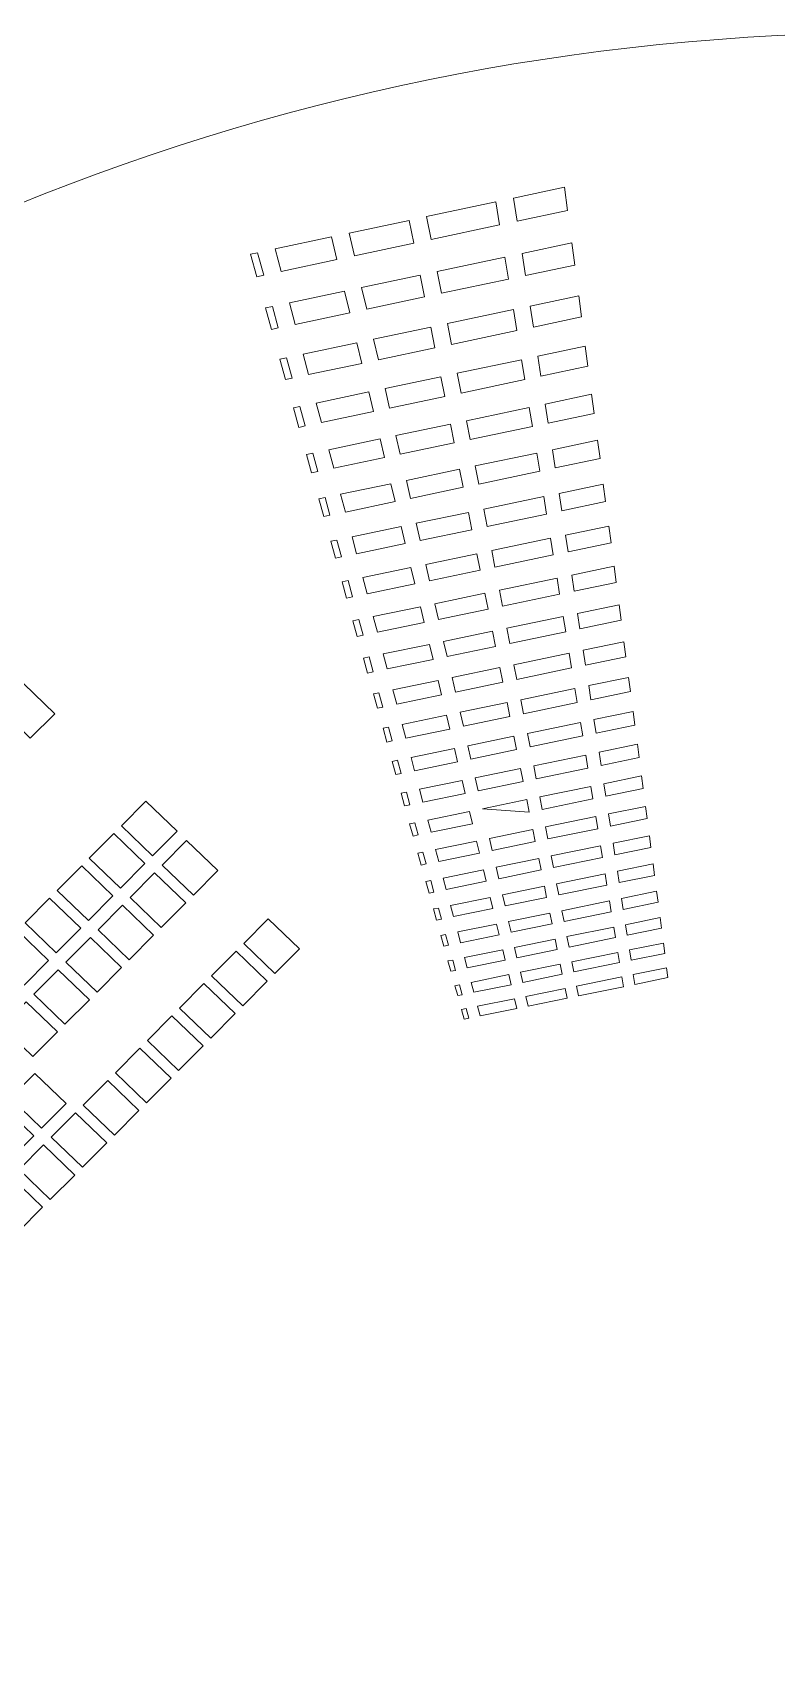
# Model space of a CAD drawing. Header units: millimetres. Extents: x -751 to 1411, y -446 to 1681.
# Drawn here: x 643.7 to 803.6, y 1330.7 to 1680.7 of the extents above; entities that cross this region are included whole.
import ezdxf

# ---------------------------------------------------------------- set-up
doc = ezdxf.new("R2010")
doc.units = ezdxf.units.MM
doc.header["$MEASUREMENT"] = 0
doc.layers.add('Layer 3', color=7, linetype='Continuous')

msp = doc.modelspace()

# ---------------------------------------------------------------- linework, layer by layer
at = {"layer": 'Layer 3', "lineweight": 0}
for points in [[(758.05, 1647.46), (758.71, 1642.46), (747.85, 1640.15), (747.09, 1645.12), (758.05, 1647.46)], [(744.11, 1639.35), (729.38, 1636.21), (728.41, 1641.15), (743.3, 1644.32), (744.11, 1639.35)], [(725.64, 1635.42), (712.88, 1632.7), (711.75, 1637.59), (724.64, 1640.34), (725.64, 1635.42)], [(707.98, 1636.79), (709.15, 1631.91), (697.13, 1629.35), (695.83, 1634.2), (707.98, 1636.79)], [(760.24, 1630.75), (749.65, 1628.5), (748.92, 1633.23), (759.62, 1635.51), (760.24, 1630.75)], [(692.07, 1633.4), (693.4, 1628.56), (691.92, 1628.24), (690.57, 1633.08), (692.07, 1633.4)], [(746, 1627.73), (731.63, 1624.68), (730.71, 1629.36), (745.23, 1632.45), (746, 1627.73)], [(715.53, 1621.26), (714.45, 1625.91), (727.03, 1628.58), (727.98, 1623.91), (715.53, 1621.26)], [(711.89, 1620.49), (700.16, 1618), (698.93, 1622.61), (710.78, 1625.13), (711.89, 1620.49)], [(761.7, 1619.6), (751.36, 1617.42), (750.67, 1621.92), (761.11, 1624.13), (761.7, 1619.6)], [(695.26, 1621.83), (696.53, 1617.23), (695.08, 1616.92), (693.8, 1621.52), (695.26, 1621.83)], [(747.8, 1616.66), (733.77, 1613.69), (732.9, 1618.16), (747.07, 1621.16), (747.8, 1616.66)], [(718.06, 1610.37), (717.03, 1614.8), (729.31, 1617.4), (730.21, 1612.94), (718.06, 1610.37)], [(701.88, 1611.59), (713.44, 1614.04), (714.5, 1609.62), (703.05, 1607.2), (701.88, 1611.59)], [(699.51, 1606.45), (698.09, 1606.15), (696.87, 1610.53), (698.3, 1610.83), (699.51, 1606.45)], [(735.81, 1603.23), (734.98, 1607.48), (748.82, 1610.4), (749.52, 1606.12), (735.81, 1603.23)], [(753, 1606.85), (752.33, 1611.15), (762.53, 1613.3), (763.09, 1608.98), (753, 1606.85)], [(720.46, 1599.99), (719.49, 1604.21), (731.47, 1606.74), (732.34, 1602.49), (720.46, 1599.99)], [(704.69, 1601.08), (715.98, 1603.47), (716.99, 1599.26), (705.81, 1596.9), (704.69, 1601.08)], [(702.34, 1596.17), (700.96, 1595.87), (699.8, 1600.05), (701.19, 1600.34), (702.34, 1596.17)], [(737.76, 1593.23), (736.97, 1597.3), (750.49, 1600.15), (751.15, 1596.05), (737.76, 1593.23)], [(754.55, 1596.77), (753.92, 1600.87), (763.88, 1602.97), (764.42, 1598.84), (754.55, 1596.77)], [(722.76, 1590.08), (721.83, 1594.11), (733.54, 1596.58), (734.36, 1592.52), (722.76, 1590.08)], [(707.37, 1591.07), (718.4, 1593.39), (719.37, 1589.37), (708.44, 1587.07), (707.37, 1591.07)], [(756.04, 1587.14), (755.44, 1591.06), (765.17, 1593.1), (765.69, 1589.16), (756.04, 1587.14)], [(703.95, 1590.35), (705.05, 1586.35), (703.7, 1586.07), (702.59, 1590.06), (703.95, 1590.35)], [(739.62, 1583.69), (738.86, 1587.58), (752.08, 1590.35), (752.72, 1586.44), (739.62, 1583.69)], [(735.51, 1586.87), (736.3, 1582.99), (724.96, 1580.61), (724.06, 1584.47), (735.51, 1586.87)], [(709.93, 1581.5), (720.72, 1583.76), (721.64, 1579.92), (710.95, 1577.67), (709.93, 1581.5)], [(757.46, 1577.92), (756.88, 1581.68), (766.4, 1583.67), (766.9, 1579.9), (757.46, 1577.92)], [(706.59, 1580.79), (707.64, 1576.98), (706.32, 1576.7), (705.25, 1580.51), (706.59, 1580.79)], [(741.4, 1574.56), (740.68, 1578.28), (753.6, 1580.99), (754.21, 1577.24), (741.4, 1574.56)], [(727.06, 1571.56), (726.2, 1575.25), (737.4, 1577.59), (738.15, 1573.88), (727.06, 1571.56)], [(709.11, 1571.66), (710.12, 1568.01), (708.82, 1567.74), (707.8, 1571.39), (709.11, 1571.66)], [(712.38, 1572.35), (722.93, 1574.56), (723.81, 1570.88), (713.35, 1568.69), (712.38, 1572.35)], [(743.1, 1565.83), (742.41, 1569.38), (755.06, 1572.03), (755.64, 1568.45), (743.1, 1565.83)], [(758.83, 1569.11), (758.27, 1572.7), (767.59, 1574.65), (768.06, 1571.04), (758.83, 1569.11)], [(739.2, 1568.71), (739.93, 1565.16), (729.06, 1562.9), (728.25, 1566.42), (739.2, 1568.71)], [(715.65, 1560.09), (714.72, 1563.59), (725.04, 1565.75), (725.89, 1562.23), (715.65, 1560.09)], [(760.13, 1560.66), (759.6, 1564.1), (768.72, 1566.01), (769.17, 1562.55), (760.13, 1560.66)], [(711.52, 1562.93), (712.48, 1559.43), (711.22, 1559.17), (710.24, 1562.66), (711.52, 1562.93)], [(744.74, 1557.45), (744.07, 1560.86), (756.45, 1563.45), (757.01, 1560.01), (744.74, 1557.45)], [(730.99, 1554.59), (730.21, 1557.97), (740.93, 1560.21), (741.63, 1556.8), (730.99, 1554.59)], [(761.38, 1552.56), (760.87, 1555.86), (769.8, 1557.72), (770.24, 1554.4), (761.38, 1552.56)], [(713.83, 1554.56), (714.76, 1551.21), (713.52, 1550.95), (712.58, 1554.3), (713.83, 1554.56)], [(717.86, 1551.85), (716.96, 1555.21), (727.07, 1557.32), (727.88, 1553.94), (717.86, 1551.85)], [(746.3, 1549.43), (745.67, 1552.7), (757.79, 1555.22), (758.33, 1551.93), (746.3, 1549.43)], [(732.84, 1546.62), (732.08, 1549.87), (742.59, 1552.06), (743.25, 1548.79), (732.84, 1546.62)], [(729.01, 1549.23), (729.79, 1545.99), (719.97, 1543.95), (719.11, 1547.17), (729.01, 1549.23)], [(747.81, 1541.72), (747.19, 1544.86), (759.07, 1547.33), (759.59, 1544.17), (747.81, 1541.72)], [(762.58, 1544.79), (762.09, 1547.96), (770.84, 1549.78), (771.26, 1546.59), (762.58, 1544.79)], [(716.93, 1543.32), (715.72, 1543.07), (714.82, 1546.28), (716.05, 1546.53), (716.93, 1543.32)], [(734.61, 1538.98), (733.89, 1542.1), (744.18, 1544.24), (744.82, 1541.1), (734.61, 1538.98)], [(643.23, 1529.05), (636.52, 1535.5), (641.78, 1540.79), (648.48, 1534.34), (643.23, 1529.05)], [(730.88, 1541.48), (731.62, 1538.36), (722, 1536.37), (721.17, 1539.46), (730.88, 1541.48)], [(763.74, 1537.32), (763.27, 1540.36), (771.84, 1542.14), (772.24, 1539.08), (763.74, 1537.32)], [(719.02, 1535.75), (717.83, 1535.5), (716.97, 1538.59), (718.17, 1538.84), (719.02, 1535.75)], [(736.31, 1531.64), (735.62, 1534.63), (745.71, 1536.72), (746.32, 1533.71), (736.31, 1531.64)], [(749.25, 1534.32), (748.66, 1537.34), (760.31, 1539.75), (760.8, 1536.71), (749.25, 1534.32)], [(732.67, 1534.02), (733.38, 1531.04), (723.95, 1529.08), (723.16, 1532.05), (732.67, 1534.02)], [(764.84, 1530.14), (764.39, 1533.07), (772.8, 1534.81), (773.19, 1531.87), (764.84, 1530.14)], [(720.21, 1531.44), (721.03, 1528.48), (719.86, 1528.24), (719.04, 1531.2), (720.21, 1531.44)], [(750.64, 1527.2), (750.07, 1530.11), (761.49, 1532.47), (761.97, 1529.55), (750.64, 1527.2)], [(734.39, 1526.86), (735.08, 1523.99), (725.83, 1522.08), (725.06, 1524.93), (734.39, 1526.86)], [(737.95, 1524.58), (737.28, 1527.46), (747.18, 1529.51), (747.76, 1526.61), (737.95, 1524.58)], [(765.91, 1523.24), (765.48, 1526.05), (773.72, 1527.76), (774.1, 1524.93), (765.91, 1523.24)], [(722.17, 1524.33), (722.96, 1521.48), (721.82, 1521.25), (721.02, 1524.1), (722.17, 1524.33)], [(739.52, 1517.79), (738.88, 1520.56), (748.59, 1522.57), (749.15, 1519.78), (739.52, 1517.79)], [(751.97, 1520.36), (751.43, 1523.15), (762.63, 1525.46), (763.09, 1522.65), (751.97, 1520.36)], [(736.04, 1519.97), (736.71, 1517.21), (727.63, 1515.34), (726.89, 1518.09), (736.04, 1519.97)], [(766.94, 1516.58), (766.52, 1519.3), (774.61, 1520.97), (774.97, 1518.24), (766.94, 1516.58)], [(724.06, 1517.5), (724.82, 1514.76), (723.69, 1514.53), (722.93, 1517.27), (724.06, 1517.5)], [(740.42, 1513.92), (749.95, 1515.88), (750.49, 1513.2), (740.42, 1513.92)], [(753.26, 1513.77), (752.73, 1516.46), (763.73, 1518.72), (764.17, 1516.01), (753.26, 1513.77)], [(669.52, 1503.78), (662.81, 1510.23), (668.06, 1515.51), (674.77, 1509.07), (669.52, 1503.78)], [(737.63, 1513.34), (738.27, 1510.68), (729.36, 1508.85), (728.66, 1511.49), (737.63, 1513.34)], [(754.5, 1507.42), (753.99, 1510.01), (764.78, 1512.23), (765.21, 1509.62), (754.5, 1507.42)], [(767.93, 1510.18), (767.52, 1512.79), (775.47, 1514.43), (775.81, 1511.8), (767.93, 1510.18)], [(667.87, 1502.13), (662.62, 1496.84), (655.91, 1503.29), (661.16, 1508.57), (667.87, 1502.13)], [(725.87, 1510.92), (726.6, 1508.28), (725.5, 1508.05), (724.77, 1510.69), (725.87, 1510.92)], [(751.25, 1509.45), (751.78, 1506.86), (742.5, 1504.95), (741.9, 1507.52), (751.25, 1509.45)], [(678.28, 1495.35), (671.58, 1501.8), (676.83, 1507.09), (683.54, 1500.64), (678.28, 1495.35)], [(739.17, 1506.96), (739.79, 1504.39), (731.04, 1502.59), (730.35, 1505.15), (739.17, 1506.96)], [(755.69, 1501.29), (755.2, 1503.79), (765.8, 1505.97), (766.21, 1503.45), (755.69, 1501.29)], [(768.88, 1504), (768.49, 1506.52), (776.29, 1508.12), (776.63, 1505.59), (768.88, 1504)], [(660.97, 1495.19), (655.72, 1489.9), (649.01, 1496.35), (654.27, 1501.63), (660.97, 1495.19)], [(727.62, 1504.58), (728.33, 1502.04), (727.25, 1501.81), (726.54, 1504.36), (727.62, 1504.58)], [(743.91, 1498.87), (743.33, 1501.35), (752.52, 1503.24), (753.02, 1500.75), (743.91, 1498.87)], [(769.8, 1498.04), (769.43, 1500.48), (777.09, 1502.05), (777.41, 1499.6), (769.8, 1498.04)], [(664.68, 1494.86), (669.93, 1500.15), (676.64, 1493.7), (671.38, 1488.41), (664.68, 1494.86)], [(729.31, 1498.47), (729.99, 1496.02), (728.93, 1495.8), (728.24, 1498.25), (729.31, 1498.47)], [(740.65, 1500.8), (741.24, 1498.33), (732.65, 1496.56), (731.99, 1499.03), (740.65, 1500.8)], [(756.84, 1495.39), (756.37, 1497.8), (766.78, 1499.93), (767.18, 1497.51), (756.84, 1495.39)], [(654.07, 1488.25), (648.82, 1482.96), (642.11, 1489.41), (647.37, 1494.69), (654.07, 1488.25)], [(742.07, 1494.87), (742.65, 1492.48), (734.21, 1490.75), (733.57, 1493.12), (742.07, 1494.87)], [(753.73, 1497.26), (754.22, 1494.85), (745.27, 1493.02), (744.71, 1495.41), (753.73, 1497.26)], [(770.69, 1492.29), (770.33, 1494.64), (777.86, 1496.18), (778.17, 1493.82), (770.69, 1492.29)], [(669.74, 1486.76), (664.48, 1481.47), (657.78, 1487.92), (663.03, 1493.21), (669.74, 1486.76)], [(730.94, 1492.58), (731.59, 1490.21), (730.55, 1490), (729.89, 1492.37), (730.94, 1492.58)], [(754.91, 1491.48), (755.38, 1489.16), (746.58, 1487.36), (746.04, 1489.67), (754.91, 1491.48)], [(767.73, 1494.11), (768.11, 1491.76), (757.95, 1489.69), (757.5, 1492.01), (767.73, 1494.11)], [(641.92, 1476.02), (635.21, 1482.47), (640.47, 1487.75), (647.17, 1481.31), (641.92, 1476.02)], [(689.1, 1484.95), (694.36, 1490.24), (701.06, 1483.79), (695.81, 1478.5), (689.1, 1484.95)], [(743.45, 1489.14), (744, 1486.83), (735.71, 1485.13), (735.1, 1487.43), (743.45, 1489.14)], [(758.59, 1486.43), (768.64, 1488.48), (769.01, 1486.22), (759.03, 1484.18), (758.59, 1486.43)], [(771.55, 1486.73), (771.2, 1489), (778.6, 1490.52), (778.9, 1488.23), (771.55, 1486.73)], [(662.84, 1479.82), (657.58, 1474.53), (650.88, 1480.98), (656.13, 1486.27), (662.84, 1479.82)], [(732.51, 1486.9), (733.14, 1484.61), (732.11, 1484.4), (731.47, 1486.68), (732.51, 1486.9)], [(747.33, 1484.12), (756.04, 1485.9), (756.5, 1483.66), (747.84, 1481.89), (747.33, 1484.12)], [(772.38, 1481.36), (772.04, 1483.56), (779.32, 1485.04), (779.6, 1482.84), (772.38, 1481.36)], [(694.16, 1476.85), (688.91, 1471.56), (682.2, 1478.01), (687.46, 1483.3), (694.16, 1476.85)], [(734.02, 1481.4), (734.63, 1479.19), (733.63, 1478.99), (733.01, 1481.2), (734.02, 1481.4)], [(737.16, 1479.71), (736.57, 1481.92), (744.78, 1483.6), (745.32, 1481.37), (737.16, 1479.71)], [(769.53, 1483.05), (769.88, 1480.86), (760.07, 1478.85), (759.64, 1481.03), (769.53, 1483.05)], [(655.94, 1472.88), (650.68, 1467.59), (643.98, 1474.04), (649.23, 1479.33), (655.94, 1472.88)], [(746.06, 1478.26), (746.58, 1476.1), (738.56, 1474.47), (737.99, 1476.61), (746.06, 1478.26)], [(757.14, 1480.52), (757.58, 1478.34), (749.07, 1476.61), (748.57, 1478.77), (757.14, 1480.52)], [(770.38, 1477.79), (770.73, 1475.67), (761.07, 1473.7), (760.66, 1475.81), (770.38, 1477.79)], [(780.01, 1479.75), (780.29, 1477.62), (773.18, 1476.17), (772.85, 1478.29), (780.01, 1479.75)], [(675.3, 1471.07), (680.56, 1476.36), (687.26, 1469.91), (682.01, 1464.62), (675.3, 1471.07)], [(735.49, 1476.1), (736.08, 1473.96), (735.09, 1473.76), (734.49, 1475.89), (735.49, 1476.1)], [(758.2, 1475.31), (758.62, 1473.21), (750.25, 1471.5), (749.77, 1473.59), (758.2, 1475.31)], [(637.08, 1467.1), (642.33, 1472.39), (649.04, 1465.94), (643.79, 1460.65), (637.08, 1467.1)], [(736.9, 1470.97), (737.47, 1468.9), (736.5, 1468.7), (735.92, 1470.77), (736.9, 1470.97)], [(747.31, 1473.09), (747.81, 1471), (739.92, 1469.4), (739.36, 1471.47), (747.31, 1473.09)], [(668.4, 1464.13), (673.66, 1469.42), (680.36, 1462.97), (675.11, 1457.68), (668.4, 1464.13)], [(661.51, 1457.19), (666.76, 1462.48), (673.47, 1456.03), (668.21, 1450.74), (661.51, 1457.19)], [(638.94, 1451.74), (644.2, 1457.02), (650.9, 1450.58), (645.65, 1445.29), (638.94, 1451.74)], [(654.61, 1450.25), (659.86, 1455.54), (666.57, 1449.09), (661.31, 1443.8), (654.61, 1450.25)], [(632.04, 1444.8), (637.3, 1450.08), (644, 1443.64), (638.75, 1438.35), (632.04, 1444.8)], [(647.71, 1443.31), (652.96, 1448.6), (659.67, 1442.15), (654.41, 1436.86), (647.71, 1443.31)], [(640.81, 1436.37), (646.06, 1441.66), (652.77, 1435.21), (647.51, 1429.92), (640.81, 1436.37)], [(633.91, 1429.43), (639.16, 1434.72), (645.87, 1428.27), (640.61, 1422.98), (633.91, 1429.43)]]:
    msp.add_lwpolyline(points, dxfattribs=at)
msp.add_open_spline([(1329.54, 1180.7), (1329.54, 1456.84), (1105.68, 1680.7), (829.54, 1680.7), (553.39, 1680.7), (329.54, 1456.84), (329.54, 1180.7), (329.54, 904.55), (553.39, 680.7), (829.54, 680.7), (995.26, 680.7), (1142.15, 761.32), (1233.12, 885.49), (1233.12, 885.49), (1233.3, 885.36), (1233.3, 885.36), (1236.17, 889.05), (1238.96, 892.81), (1241.43, 896.78), (1241.43, 896.78), (1241.25, 896.9), (1241.25, 896.9), (1296.93, 977.52), (1329.54, 1075.3), (1329.54, 1180.7)], degree=3, knots=[0, 0, 0, 0, 1, 1, 1, 2, 2, 2, 3, 3, 3, 4, 4, 4, 5, 5, 5, 6, 6, 6, 7, 7, 7, 8, 8, 8, 8], dxfattribs=at)

doc.saveas('drawing.dxf')
